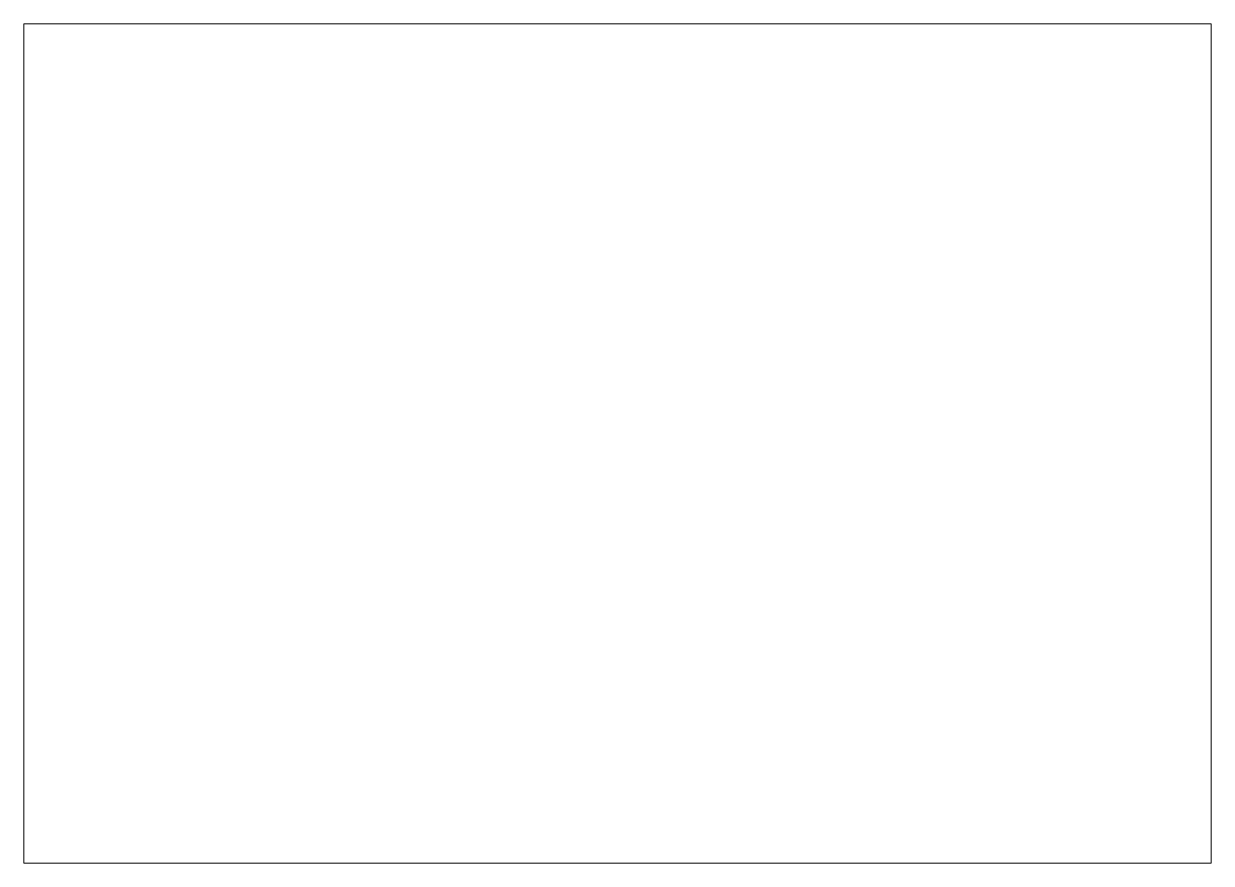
# Paper-space layout 'HDM_19' of a CAD drawing. Header units: millimetres. Extents: x 0 to 420, y 0 to 297.
# The model-space entities are those that its viewports show. They can reach past a viewport. Long polylines and large blocks are cut down to what shows.
import ezdxf

# ---------------------------------------------------------------- set-up
doc = ezdxf.new("R2010")
doc.units = ezdxf.units.MM
doc.layers.add('0-图框图名', color=2, linetype='Continuous')
doc.layers.add('AA_填充算量层', color=7, linetype='Continuous')

msp = doc.modelspace()

# ---------------------------------------------------------------- hatches: boundary and pattern name
at = {"layer": 'AA_填充算量层', "true_color": 0x6464ff}
h = msp.add_hatch(dxfattribs=at)
h.set_pattern_fill('ANSI31', color=171, scale=0.8)
h.paths.add_polyline_path([(355.3537, -8119.4), (355.6407, -8119.665), (354.7805, -8119.665)])
h = msp.add_hatch(dxfattribs=at)
h.set_pattern_fill('ANSI31', color=171, scale=0.8)
h.paths.add_polyline_path([(352.5203, -8251.9), (353.2103, -8252.05), (353.728, -8252.405), (351.6622, -8252.405)])

psp = doc.layouts.new('HDM_19')

# ---------------------------------------------------------------- viewports
at = {"layer": '0-图框图名'}
psp.add_viewport(center=(210, 148.5), size=(420, 297), view_center_point=(210, -8167.5), view_height=297, dxfattribs=at)

doc.saveas('drawing.dxf')
